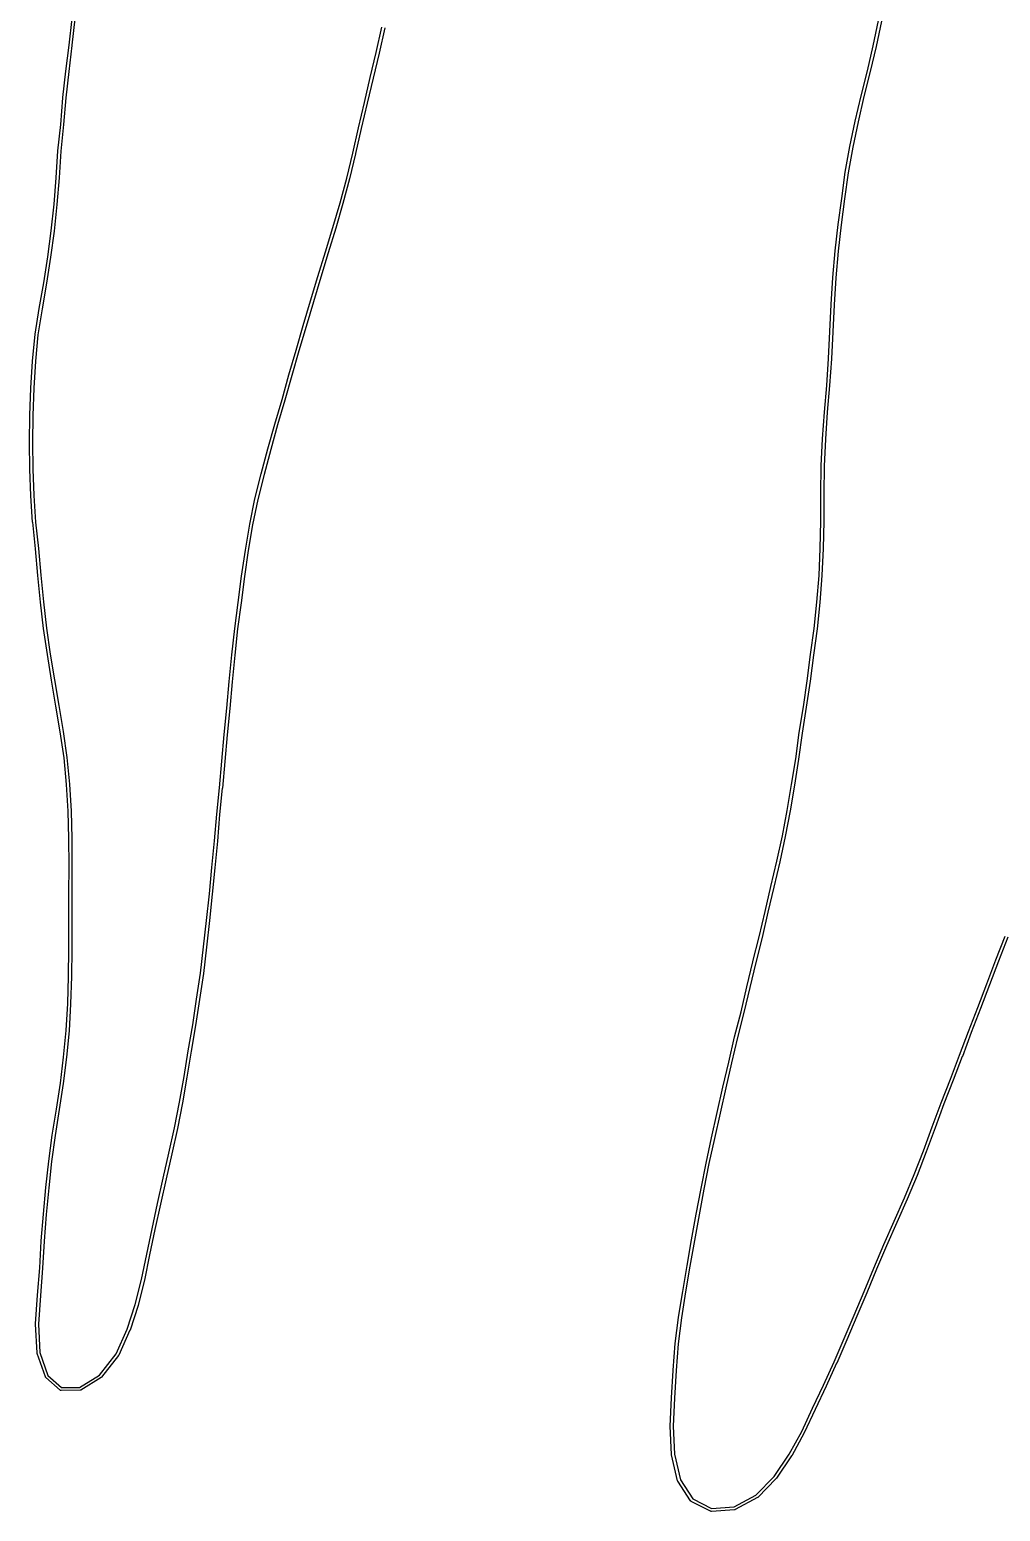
# Model space of a CAD drawing. Header units: inches. Extents: x 0.4 to 11.3, y -7.9 to -0.4.
# Drawn here: x 4.561 to 5.871, y -3.874 to -1.874 of the extents above; entities that cross this region are included whole.
import ezdxf

# ---------------------------------------------------------------- set-up
doc = ezdxf.new("R2010")
doc.units = ezdxf.units.IN
doc.header["$MEASUREMENT"] = 0
doc.layers.add('Edge.Cuts', color=254, linetype='CONTINUOUS', true_color=0xd0d2cd)

msp = doc.modelspace()

# ---------------------------------------------------------------- linework, layer by layer
at = {"layer": 'Edge.Cuts', "linetype": 'CONTINUOUS'}
for p, q in [((4.6139, -1.8943), (4.6179, -1.8587)), ((4.6218, -1.8591), (4.6178, -1.8947)), ((5.0286, -1.9043), (5.0361, -1.8702)), ((5.0399, -1.871), (5.0324, -1.9051)), ((5.6994, -1.8953), (5.7067, -1.8611)), ((5.7105, -1.8619), (5.7032, -1.8961)), ((4.6095, -1.9297), (4.6139, -1.8943)), ((4.6178, -1.8948), (4.6134, -1.9302)), ((4.6178, -1.8947), (4.6178, -1.8947)), ((4.6178, -1.8947), (4.6178, -1.8948)), ((5.6915, -1.9292), (5.6994, -1.8953)), ((5.7032, -1.8962), (5.6953, -1.9302)), ((5.7032, -1.8961), (5.7032, -1.8962)), ((5.7032, -1.8962), (5.7032, -1.8962)), ((5.0205, -1.9382), (5.0286, -1.9043)), ((5.0324, -1.9052), (5.0244, -1.9391)), ((5.0324, -1.9051), (5.0324, -1.9051)), ((5.0324, -1.9051), (5.0324, -1.9052)), ((4.6056, -1.9653), (4.6095, -1.9297)), ((4.6095, -1.9297), (4.6095, -1.9297)), ((4.6095, -1.9297), (4.6095, -1.9297)), ((4.6134, -1.9302), (4.6095, -1.9657)), ((5.0125, -1.9721), (5.0205, -1.9382)), ((5.0244, -1.9391), (5.0164, -1.973)), ((5.0205, -1.9382), (5.0205, -1.9382)), ((5.0205, -1.9382), (5.0205, -1.9382)), ((5.0244, -1.9391), (5.0244, -1.9391)), ((5.6829, -1.9629), (5.6915, -1.9292)), ((5.6953, -1.9302), (5.6867, -1.9639)), ((5.6953, -1.9302), (5.6953, -1.9302)), ((5.6953, -1.9302), (5.6953, -1.9302)), ((4.6026, -2.0014), (4.6056, -1.9654)), ((4.6056, -1.9654), (4.6056, -1.9653)), ((4.6056, -1.9654), (4.6056, -1.9654)), ((4.6095, -1.9657), (4.6065, -2.0017)), ((5.0044, -2.006), (5.0125, -1.9721)), ((5.0164, -1.973), (5.0083, -2.0069)), ((5.0164, -1.973), (5.0164, -1.973)), ((5.0164, -1.973), (5.0164, -1.973)), ((5.6751, -1.997), (5.6829, -1.963)), ((5.6867, -1.9639), (5.679, -1.9979)), ((5.6829, -1.963), (5.6829, -1.9629)), ((5.6829, -1.9629), (5.6829, -1.9629)), ((5.6679, -2.0313), (5.6751, -1.997)), ((5.679, -1.9979), (5.6717, -2.0321)), ((5.6751, -1.997), (5.6751, -1.997)), ((5.6751, -1.997), (5.6751, -1.997)), ((4.5989, -2.0371), (4.6026, -2.0014)), ((4.6065, -2.0018), (4.6028, -2.0375)), ((4.6065, -2.0017), (4.6065, -2.0017)), ((4.6065, -2.0017), (4.6065, -2.0018)), ((4.9967, -2.0401), (5.0044, -2.006)), ((5.0083, -2.0069), (5.0005, -2.0409)), ((5.0044, -2.006), (5.0044, -2.006)), ((5.0044, -2.006), (5.0044, -2.006)), ((4.5965, -2.0734), (4.5989, -2.0372)), ((4.5989, -2.0372), (4.5989, -2.0371)), ((4.5989, -2.0371), (4.5989, -2.0371)), ((4.6028, -2.0375), (4.6004, -2.0737)), ((4.9886, -2.0739), (4.9967, -2.0401)), ((5.6617, -2.0661), (5.6679, -2.0314)), ((5.6717, -2.0321), (5.6656, -2.0667)), ((5.6679, -2.0314), (5.6679, -2.0313)), ((5.6679, -2.0313), (5.6679, -2.0313)), ((5.0005, -2.041), (4.9924, -2.0749)), ((5.0005, -2.0409), (5.0005, -2.041)), ((5.0005, -2.041), (5.0005, -2.041)), ((4.5936, -2.1094), (4.5965, -2.0734)), ((4.6004, -2.0737), (4.5975, -2.1098)), ((4.6004, -2.0737), (4.6004, -2.0737)), ((4.6004, -2.0737), (4.6004, -2.0737)), ((4.9796, -2.1074), (4.9886, -2.0739)), ((4.9924, -2.0749), (4.9834, -2.1084)), ((4.9924, -2.0749), (4.9924, -2.0749)), ((4.9924, -2.0749), (4.9924, -2.0749)), ((5.6568, -2.1013), (5.6617, -2.0661)), ((5.6656, -2.0667), (5.6607, -2.1019)), ((5.6617, -2.0661), (5.6617, -2.0661)), ((5.6617, -2.0661), (5.6617, -2.0661)), ((4.5899, -2.1451), (4.5936, -2.1094)), ((4.5975, -2.1098), (4.5938, -2.1455)), ((4.5975, -2.1098), (4.5975, -2.1098)), ((4.5975, -2.1098), (4.5975, -2.1098)), ((4.9701, -2.1407), (4.9796, -2.1074)), ((4.9834, -2.1085), (4.9739, -2.1418)), ((4.9834, -2.1084), (4.9834, -2.1085)), ((4.9834, -2.1085), (4.9834, -2.1085)), ((5.6522, -2.1367), (5.6568, -2.1014)), ((5.6607, -2.1019), (5.6561, -2.1372)), ((5.6568, -2.1014), (5.6568, -2.1013)), ((5.6568, -2.1014), (5.6568, -2.1014)), ((5.6481, -2.1723), (5.6522, -2.1368)), ((5.6561, -2.1372), (5.6521, -2.1727)), ((5.6522, -2.1368), (5.6522, -2.1367)), ((5.6522, -2.1367), (5.6522, -2.1367)), ((4.5851, -2.1803), (4.5899, -2.1451)), ((4.5938, -2.1456), (4.589, -2.1809)), ((4.5938, -2.1455), (4.5938, -2.1456)), ((4.5938, -2.1456), (4.5938, -2.1456)), ((4.9598, -2.1737), (4.9701, -2.1407)), ((4.9739, -2.1418), (4.9636, -2.1748)), ((4.9739, -2.1418), (4.9739, -2.1418)), ((4.9739, -2.1418), (4.9739, -2.1418)), ((4.5797, -2.2153), (4.5851, -2.1803)), ((4.9498, -2.2068), (4.9598, -2.1737)), ((4.9636, -2.1748), (4.9536, -2.2079)), ((4.9598, -2.1737), (4.9598, -2.1737)), ((4.9598, -2.1737), (4.9598, -2.1737)), ((5.645, -2.2084), (5.6481, -2.1724)), ((5.6481, -2.1724), (5.6481, -2.1723)), ((5.6481, -2.1724), (5.6481, -2.1724)), ((5.6521, -2.1727), (5.649, -2.2087)), ((4.589, -2.1809), (4.5836, -2.2159)), ((4.589, -2.1809), (4.589, -2.1809)), ((4.589, -2.1809), (4.589, -2.1809)), ((4.5736, -2.25), (4.5797, -2.2153)), ((4.5836, -2.216), (4.5775, -2.2507)), ((4.5836, -2.2159), (4.5836, -2.2159)), ((4.5836, -2.2159), (4.5836, -2.216)), ((4.9399, -2.2399), (4.9498, -2.2068)), ((4.9536, -2.2079), (4.9436, -2.241)), ((4.9498, -2.2068), (4.9498, -2.2068)), ((4.9498, -2.2068), (4.9498, -2.2068)), ((4.9536, -2.2079), (4.9536, -2.2079)), ((5.6428, -2.2447), (5.645, -2.2084)), ((5.645, -2.2084), (5.645, -2.2084)), ((5.645, -2.2084), (5.645, -2.2084)), ((5.649, -2.2087), (5.6468, -2.245)), ((4.93, -2.2731), (4.9399, -2.2399)), ((4.9399, -2.2399), (4.9399, -2.2399)), ((4.9399, -2.2399), (4.9399, -2.2399)), ((4.5679, -2.2849), (4.5736, -2.25)), ((4.5775, -2.2507), (4.5718, -2.2855)), ((4.5736, -2.25), (4.5736, -2.25)), ((4.5736, -2.25), (4.5736, -2.25)), ((4.9436, -2.241), (4.9338, -2.2742)), ((4.9436, -2.241), (4.9436, -2.241)), ((5.6408, -2.2812), (5.6428, -2.2448)), ((5.6428, -2.2448), (5.6428, -2.2447)), ((5.6428, -2.2448), (5.6428, -2.2448)), ((5.6468, -2.245), (5.6447, -2.2814)), ((4.9202, -2.3063), (4.93, -2.2731)), ((4.9338, -2.2742), (4.924, -2.3074)), ((4.93, -2.2731), (4.93, -2.2731)), ((4.93, -2.2731), (4.93, -2.2731)), ((4.5646, -2.3209), (4.5679, -2.2851)), ((4.568, -2.285), (4.5679, -2.2849)), ((4.5679, -2.2851), (4.568, -2.285)), ((4.5718, -2.2855), (4.5685, -2.3213)), ((5.6391, -2.3177), (5.6408, -2.2812)), ((5.6408, -2.2812), (5.6408, -2.2812)), ((5.6408, -2.2812), (5.6408, -2.2812)), ((5.6447, -2.2814), (5.6431, -2.3179)), ((4.9106, -2.3396), (4.9202, -2.3063)), ((4.924, -2.3074), (4.9144, -2.3407)), ((4.9202, -2.3063), (4.9202, -2.3063)), ((4.9202, -2.3063), (4.9202, -2.3063)), ((5.6366, -2.3539), (5.6391, -2.3177)), ((5.6431, -2.318), (5.6405, -2.3542)), ((5.6431, -2.3179), (5.6431, -2.3179)), ((5.6431, -2.3179), (5.6431, -2.318)), ((4.5621, -2.3575), (4.5646, -2.321)), ((4.5646, -2.321), (4.5646, -2.3209)), ((4.5646, -2.321), (4.5646, -2.321)), ((4.5685, -2.3213), (4.5661, -2.3578)), ((4.9013, -2.373), (4.9106, -2.3396)), ((4.9106, -2.3396), (4.9106, -2.3396)), ((4.9106, -2.3396), (4.9106, -2.3396)), ((4.5609, -2.3942), (4.5621, -2.3576)), ((4.5621, -2.3576), (4.5621, -2.3575)), ((4.5621, -2.3576), (4.5621, -2.3576)), ((4.5661, -2.3578), (4.5649, -2.3943)), ((4.9144, -2.3407), (4.9051, -2.374)), ((5.6334, -2.3898), (5.6366, -2.3539)), ((5.6405, -2.3542), (5.6373, -2.3901)), ((5.6405, -2.3542), (5.6405, -2.3542)), ((5.6405, -2.3542), (5.6405, -2.3542)), ((4.8915, -2.4062), (4.9013, -2.373)), ((4.905, -2.374), (4.8953, -2.4072)), ((4.9051, -2.374), (4.905, -2.374)), ((4.905, -2.374), (4.905, -2.374)), ((4.5606, -2.4308), (4.5609, -2.3942)), ((4.5609, -2.3942), (4.5609, -2.3942)), ((4.5609, -2.3942), (4.5609, -2.3942)), ((4.5649, -2.3943), (4.5646, -2.4308)), ((5.6308, -2.426), (5.6334, -2.3898)), ((5.6334, -2.3898), (5.6334, -2.3898)), ((5.6334, -2.3898), (5.6334, -2.3898)), ((5.6373, -2.3901), (5.6348, -2.4263)), ((4.8822, -2.4396), (4.8915, -2.4062)), ((4.8953, -2.4072), (4.886, -2.4406)), ((4.8915, -2.4062), (4.8915, -2.4062)), ((4.8915, -2.4062), (4.8915, -2.4062)), ((4.5611, -2.4671), (4.5606, -2.4308)), ((4.5606, -2.4308), (4.5606, -2.4308)), ((4.5606, -2.4308), (4.5606, -2.4308)), ((4.5646, -2.4308), (4.565, -2.467)), ((4.8732, -2.4731), (4.8822, -2.4396)), ((4.8822, -2.4396), (4.8822, -2.4396)), ((4.8822, -2.4396), (4.8822, -2.4396)), ((5.6292, -2.4626), (5.6308, -2.4261)), ((5.6308, -2.4261), (5.6308, -2.426)), ((5.6308, -2.426), (5.6308, -2.426)), ((5.6348, -2.4263), (5.6331, -2.4628)), ((4.886, -2.4406), (4.8771, -2.4741)), ((4.5623, -2.5029), (4.5611, -2.4671)), ((4.5611, -2.4671), (4.5611, -2.4671)), ((4.5611, -2.4671), (4.5611, -2.4671)), ((4.565, -2.467), (4.5663, -2.5027)), ((4.8647, -2.5069), (4.8732, -2.4732)), ((4.8771, -2.4741), (4.8685, -2.5078)), ((4.8732, -2.4732), (4.8732, -2.4731)), ((4.8732, -2.4732), (4.8732, -2.4732)), ((5.6287, -2.4998), (5.6292, -2.4627)), ((5.6292, -2.4627), (5.6292, -2.4626)), ((5.6292, -2.4627), (5.6292, -2.4627)), ((5.6331, -2.4628), (5.6326, -2.4998)), ((5.6287, -2.537), (5.6287, -2.4998)), ((5.6287, -2.4998), (5.6287, -2.4998)), ((5.6287, -2.4998), (5.6287, -2.4998)), ((5.6326, -2.4998), (5.6326, -2.537)), ((4.5647, -2.5386), (4.5623, -2.5029)), ((4.5623, -2.5029), (4.5623, -2.5029)), ((4.5623, -2.5029), (4.5623, -2.5029)), ((4.5663, -2.5027), (4.5687, -2.5383)), ((4.8578, -2.5414), (4.8647, -2.507)), ((4.8685, -2.5078), (4.8616, -2.5421)), ((4.8647, -2.507), (4.8647, -2.5069)), ((4.8647, -2.5069), (4.8647, -2.5069)), ((4.5648, -2.5387), (4.5647, -2.5386)), ((4.5684, -2.5745), (4.5648, -2.5387)), ((4.5648, -2.5387), (4.5648, -2.5387)), ((4.5687, -2.5383), (4.5724, -2.5741)), ((5.6279, -2.5739), (5.6287, -2.537)), ((5.6326, -2.5371), (5.6318, -2.574)), ((5.6326, -2.537), (5.6326, -2.5371)), ((5.6326, -2.5371), (5.6326, -2.5371)), ((4.8519, -2.5763), (4.8578, -2.5414)), ((4.8616, -2.5421), (4.8558, -2.5769)), ((4.8578, -2.5414), (4.8578, -2.5414)), ((4.8578, -2.5414), (4.8578, -2.5414)), ((4.5719, -2.6105), (4.5684, -2.5745)), ((4.5724, -2.5741), (4.5724, -2.5741)), ((4.5724, -2.5741), (4.5724, -2.5741)), ((4.5724, -2.5741), (4.5758, -2.6101)), ((4.8467, -2.6114), (4.8519, -2.5763)), ((4.8558, -2.5769), (4.8506, -2.612)), ((4.8519, -2.5763), (4.8519, -2.5763)), ((4.8519, -2.5763), (4.8519, -2.5763)), ((5.6263, -2.6104), (5.6279, -2.5739)), ((5.6318, -2.574), (5.6302, -2.6106)), ((5.6318, -2.574), (5.6318, -2.574)), ((5.6318, -2.574), (5.6318, -2.574)), ((4.5754, -2.6463), (4.5719, -2.6105)), ((4.5719, -2.6105), (4.5719, -2.6105)), ((4.5719, -2.6105), (4.5719, -2.6105)), ((4.5758, -2.6101), (4.5758, -2.6101)), ((4.5758, -2.6101), (4.5793, -2.6459)), ((4.8422, -2.6468), (4.8467, -2.6115)), ((4.8506, -2.612), (4.8461, -2.6473)), ((4.8467, -2.6115), (4.8467, -2.6114)), ((4.8467, -2.6114), (4.8467, -2.6114)), ((5.6234, -2.6464), (5.6263, -2.6104)), ((5.6302, -2.6107), (5.6274, -2.6468)), ((5.6302, -2.6106), (5.6302, -2.6107)), ((5.6302, -2.6107), (5.6302, -2.6107)), ((4.5795, -2.6819), (4.5754, -2.6463)), ((4.5754, -2.6463), (4.5754, -2.6463)), ((4.5754, -2.6463), (4.5754, -2.6463)), ((4.5793, -2.6459), (4.5834, -2.6814)), ((4.8375, -2.6821), (4.8422, -2.6468)), ((4.8461, -2.6473), (4.8414, -2.6826)), ((4.8422, -2.6468), (4.8422, -2.6468)), ((4.8461, -2.6473), (4.8461, -2.6473)), ((4.8461, -2.6473), (4.8461, -2.6473)), ((5.6197, -2.6821), (5.6234, -2.6464)), ((5.6274, -2.6468), (5.6236, -2.6825)), ((5.6274, -2.6468), (5.6274, -2.6468)), ((5.6274, -2.6468), (5.6274, -2.6468)), ((4.5846, -2.7171), (4.5795, -2.6819)), ((4.5795, -2.6819), (4.5795, -2.6819)), ((4.5795, -2.6819), (4.5795, -2.6819)), ((4.5834, -2.6814), (4.5885, -2.7165)), ((4.8335, -2.7178), (4.8375, -2.6822)), ((4.8414, -2.6826), (4.8374, -2.7182)), ((4.8375, -2.6822), (4.8375, -2.6821)), ((4.8375, -2.6822), (4.8375, -2.6822)), ((5.6149, -2.7173), (5.6197, -2.6821)), ((5.6236, -2.6826), (5.6188, -2.7179)), ((5.6236, -2.6825), (5.6236, -2.6826)), ((5.6236, -2.6826), (5.6236, -2.6826)), ((4.5902, -2.752), (4.5846, -2.7171)), ((4.5846, -2.7171), (4.5846, -2.7171)), ((4.5846, -2.7171), (4.5846, -2.7171)), ((4.5885, -2.7165), (4.5941, -2.7514)), ((4.83, -2.7536), (4.8335, -2.7178)), ((4.8335, -2.7178), (4.8335, -2.7178)), ((4.8335, -2.7178), (4.8335, -2.7178)), ((4.8374, -2.7182), (4.8339, -2.754)), ((5.6103, -2.7526), (5.6149, -2.7173)), ((5.6188, -2.7179), (5.6142, -2.7532)), ((5.6149, -2.7173), (5.6149, -2.7173)), ((5.6149, -2.7173), (5.6149, -2.7173)), ((4.596, -2.7869), (4.5902, -2.752)), ((4.5902, -2.752), (4.5902, -2.752)), ((4.5902, -2.752), (4.5902, -2.752)), ((4.5941, -2.7514), (4.5999, -2.7862)), ((4.8268, -2.7896), (4.83, -2.7536)), ((4.83, -2.7536), (4.83, -2.7536)), ((4.83, -2.7536), (4.83, -2.7536)), ((4.8339, -2.754), (4.8308, -2.7899)), ((5.6051, -2.7877), (5.6103, -2.7526)), ((5.6142, -2.7532), (5.609, -2.7883)), ((5.6142, -2.7532), (5.6142, -2.7532)), ((5.6142, -2.7532), (5.6142, -2.7532)), ((4.602, -2.8216), (4.596, -2.7869)), ((4.596, -2.7869), (4.596, -2.7869)), ((4.596, -2.7869), (4.596, -2.7869)), ((4.5999, -2.7862), (4.6059, -2.821)), ((4.8232, -2.8253), (4.8268, -2.7896)), ((4.8308, -2.7899), (4.8271, -2.8257)), ((4.8308, -2.7899), (4.8308, -2.7899)), ((4.8308, -2.7899), (4.8308, -2.7899)), ((5.5996, -2.8227), (5.6051, -2.7877)), ((5.609, -2.7883), (5.6035, -2.8233)), ((5.609, -2.7883), (5.609, -2.7883)), ((5.609, -2.7883), (5.609, -2.7883)), ((4.6071, -2.8567), (4.602, -2.8216)), ((4.6059, -2.821), (4.6059, -2.821)), ((4.6059, -2.821), (4.6059, -2.8211)), ((4.6059, -2.8211), (4.611, -2.8562)), ((4.82, -2.8612), (4.8232, -2.8253)), ((4.8232, -2.8253), (4.8232, -2.8253)), ((4.8232, -2.8253), (4.8232, -2.8253)), ((4.8271, -2.8257), (4.824, -2.8616)), ((5.5947, -2.858), (5.5996, -2.8227)), ((5.6035, -2.8233), (5.5986, -2.8585)), ((5.5996, -2.8227), (5.5996, -2.8227)), ((5.5996, -2.8227), (5.5996, -2.8227)), ((4.6104, -2.8925), (4.6071, -2.8567)), ((4.611, -2.8562), (4.611, -2.8563)), ((4.611, -2.8563), (4.611, -2.8563)), ((4.611, -2.8563), (4.6144, -2.8922)), ((5.5891, -2.8928), (5.5947, -2.858)), ((5.5986, -2.8586), (5.593, -2.8935)), ((5.5986, -2.8585), (5.5986, -2.8585)), ((5.5986, -2.8585), (5.5986, -2.8586)), ((4.8168, -2.8972), (4.82, -2.8612)), ((4.82, -2.8612), (4.82, -2.8612)), ((4.824, -2.8616), (4.8208, -2.8975)), ((4.824, -2.8616), (4.824, -2.8616)), ((4.824, -2.8616), (4.824, -2.8616)), ((4.6127, -2.9288), (4.6104, -2.8925)), ((4.6144, -2.8922), (4.6144, -2.8922)), ((4.6144, -2.8922), (4.6144, -2.8922)), ((4.6144, -2.8922), (4.6166, -2.9286)), ((4.8132, -2.9329), (4.8168, -2.8972)), ((4.8207, -2.8975), (4.8171, -2.9333)), ((4.8208, -2.8975), (4.8207, -2.8975)), ((4.8207, -2.8975), (4.8207, -2.8975)), ((5.5834, -2.9277), (5.5891, -2.8928)), ((5.593, -2.8935), (5.5873, -2.9284)), ((5.5891, -2.8928), (5.5891, -2.8928)), ((5.593, -2.8935), (5.593, -2.8935)), ((5.593, -2.8935), (5.593, -2.8935)), ((4.6137, -2.9655), (4.6127, -2.9288)), ((4.6166, -2.9286), (4.6166, -2.9286)), ((4.6166, -2.9286), (4.6166, -2.9286)), ((4.6166, -2.9286), (4.6177, -2.9655)), ((4.8101, -2.9689), (4.8132, -2.9329)), ((4.8132, -2.9329), (4.8132, -2.9329)), ((4.8132, -2.9329), (4.8132, -2.9329)), ((4.8171, -2.9333), (4.814, -2.9692)), ((5.5768, -2.9622), (5.5834, -2.9277)), ((5.5873, -2.9284), (5.5806, -2.9629)), ((5.5873, -2.9284), (5.5873, -2.9284)), ((5.5873, -2.9284), (5.5873, -2.9284)), ((4.6138, -3.0027), (4.6137, -2.9655)), ((4.6177, -2.9655), (4.6177, -2.9655)), ((4.6177, -2.9655), (4.6177, -2.9655)), ((4.6177, -2.9655), (4.6177, -3.0027)), ((4.8066, -3.0047), (4.8101, -2.9689)), ((4.814, -2.9692), (4.8106, -3.0051)), ((4.814, -2.9692), (4.814, -2.9692)), ((4.814, -2.9692), (4.814, -2.9692)), ((5.5693, -2.9963), (5.5768, -2.9622)), ((5.5806, -2.963), (5.5731, -2.9971)), ((5.5806, -2.9629), (5.5806, -2.9629)), ((5.5806, -2.9629), (5.5806, -2.963)), ((5.5612, -3.0302), (5.5693, -2.9963)), ((5.5731, -2.9972), (5.5651, -3.0311)), ((5.5731, -2.9971), (5.5731, -2.9971)), ((5.5731, -2.9971), (5.5731, -2.9972)), ((4.6134, -3.0401), (4.6138, -3.0027)), ((4.6177, -3.0027), (4.6174, -3.0401)), ((4.6177, -3.0027), (4.6177, -3.0027)), ((4.6177, -3.0027), (4.6177, -3.0027)), ((4.8032, -3.0405), (4.8066, -3.0047)), ((4.8066, -3.0047), (4.8066, -3.0047)), ((4.8066, -3.0047), (4.8066, -3.0047)), ((4.8106, -3.0051), (4.8072, -3.0409)), ((4.8106, -3.0051), (4.8106, -3.0051)), ((4.6137, -3.0775), (4.6134, -3.0401)), ((4.6134, -3.0401), (4.6134, -3.0401)), ((4.6134, -3.0401), (4.6134, -3.0401)), ((4.6174, -3.0401), (4.6176, -3.0775)), ((4.7992, -3.0761), (4.8032, -3.0405)), ((5.5535, -3.0642), (5.5612, -3.0302)), ((5.5651, -3.0311), (5.5573, -3.0651)), ((5.5612, -3.0302), (5.5612, -3.0302)), ((5.5612, -3.0302), (5.5612, -3.0302)), ((4.8071, -3.0409), (4.8032, -3.0765)), ((4.8072, -3.0409), (4.8071, -3.0409)), ((4.8071, -3.0409), (4.8071, -3.0409)), ((4.6137, -3.1147), (4.6137, -3.0775)), ((4.6176, -3.0775), (4.6176, -3.0775)), ((4.6176, -3.0775), (4.6176, -3.0775)), ((4.6176, -3.0775), (4.6176, -3.1147)), ((4.7955, -3.1118), (4.7992, -3.0761)), ((4.7992, -3.0761), (4.7992, -3.0761)), ((4.7992, -3.0761), (4.7992, -3.0761)), ((4.8032, -3.0765), (4.7995, -3.1123)), ((5.5456, -3.0982), (5.5535, -3.0642)), ((5.5573, -3.0651), (5.5494, -3.0991)), ((5.5535, -3.0642), (5.5535, -3.0642)), ((5.5573, -3.0651), (5.5573, -3.0651)), ((5.5573, -3.0651), (5.5573, -3.0651)), ((5.537, -3.1318), (5.5456, -3.0982)), ((5.5494, -3.0991), (5.5408, -3.1328)), ((5.5494, -3.0991), (5.5494, -3.0991)), ((5.5494, -3.0991), (5.5494, -3.0991)), ((5.8651, -3.1296), (5.8776, -3.0975)), ((5.8813, -3.0989), (5.8687, -3.131)), ((4.6133, -3.1518), (4.6137, -3.1147)), ((4.6176, -3.1148), (4.6172, -3.1519)), ((4.6176, -3.1147), (4.6176, -3.1148)), ((4.6176, -3.1148), (4.6176, -3.1148)), ((4.7912, -3.1472), (4.7955, -3.1118)), ((4.7995, -3.1123), (4.7951, -3.1477)), ((4.7995, -3.1123), (4.7994, -3.1123)), ((4.7994, -3.1123), (4.7995, -3.1123)), ((5.5288, -3.1657), (5.537, -3.1319)), ((5.5408, -3.1328), (5.5326, -3.1666)), ((5.537, -3.1319), (5.537, -3.1318)), ((5.537, -3.1319), (5.537, -3.1319)), ((5.8526, -3.1617), (5.8651, -3.1296)), ((5.8687, -3.131), (5.8563, -3.1631)), ((5.8651, -3.1296), (5.8651, -3.1296)), ((5.8651, -3.1296), (5.8651, -3.1296)), ((4.6121, -3.1885), (4.6133, -3.1518)), ((4.6172, -3.1519), (4.616, -3.1887)), ((4.6172, -3.1519), (4.6172, -3.1519)), ((4.6172, -3.1519), (4.6172, -3.1519)), ((4.7859, -3.1823), (4.7912, -3.1472)), ((4.7951, -3.1478), (4.7898, -3.1829)), ((4.7951, -3.1477), (4.7951, -3.1478)), ((4.7951, -3.1478), (4.7951, -3.1478)), ((5.5209, -3.1997), (5.5288, -3.1657)), ((5.5326, -3.1666), (5.5248, -3.2006)), ((5.5288, -3.1657), (5.5288, -3.1657)), ((5.5288, -3.1657), (5.5288, -3.1657)), ((5.8405, -3.1939), (5.8526, -3.1617)), ((5.8563, -3.1631), (5.8442, -3.1953)), ((5.8526, -3.1617), (5.8526, -3.1617)), ((5.8526, -3.1617), (5.8526, -3.1617)), ((4.6099, -3.2248), (4.6121, -3.1885)), ((4.616, -3.1887), (4.6139, -3.2251)), ((4.616, -3.1887), (4.616, -3.1887)), ((4.616, -3.1887), (4.616, -3.1887)), ((4.7807, -3.2173), (4.7859, -3.1823)), ((4.7898, -3.1829), (4.7846, -3.2179)), ((4.7898, -3.1829), (4.7898, -3.1829)), ((4.7898, -3.1829), (4.7898, -3.1829)), ((5.5123, -3.2334), (5.5209, -3.1997)), ((5.5247, -3.2007), (5.5162, -3.2343)), ((5.5248, -3.2007), (5.5247, -3.2007)), ((5.5248, -3.2006), (5.5248, -3.2007)), ((5.828, -3.226), (5.8405, -3.1939)), ((5.8442, -3.1953), (5.8317, -3.2274)), ((5.8442, -3.1953), (5.8442, -3.1953)), ((5.8442, -3.1953), (5.8442, -3.1953)), ((4.7747, -3.2521), (4.7807, -3.2173)), ((4.7846, -3.218), (4.7786, -3.2528)), ((4.7846, -3.2179), (4.7846, -3.218)), ((4.7846, -3.218), (4.7846, -3.218)), ((4.6065, -3.2606), (4.6099, -3.2248)), ((4.6139, -3.2251), (4.6104, -3.261)), ((4.6139, -3.2251), (4.6139, -3.2251)), ((4.6139, -3.2251), (4.6139, -3.2251)), ((5.5044, -3.2674), (5.5123, -3.2334)), ((5.5162, -3.2343), (5.5082, -3.2683)), ((5.5123, -3.2334), (5.5123, -3.2334)), ((5.5123, -3.2334), (5.5123, -3.2334)), ((5.816, -3.2583), (5.828, -3.226)), ((5.8317, -3.2274), (5.8197, -3.2597)), ((5.828, -3.226), (5.828, -3.226)), ((5.828, -3.226), (5.828, -3.226)), ((4.6022, -3.296), (4.6065, -3.2606)), ((4.769, -3.287), (4.7747, -3.2521)), ((4.7786, -3.2528), (4.7729, -3.2876)), ((4.7747, -3.2521), (4.7747, -3.2521)), ((4.7747, -3.2521), (4.7747, -3.2521)), ((5.8036, -3.2904), (5.816, -3.2583)), ((5.8196, -3.2597), (5.8073, -3.2918)), ((5.8197, -3.2597), (5.8196, -3.2597)), ((5.8196, -3.2597), (5.8196, -3.2597)), ((4.6104, -3.261), (4.6061, -3.2965)), ((4.6104, -3.261), (4.6104, -3.261)), ((4.6104, -3.261), (4.6104, -3.261)), ((5.4964, -3.3013), (5.5044, -3.2674)), ((5.5082, -3.2683), (5.5002, -3.3022)), ((5.5044, -3.2674), (5.5044, -3.2674)), ((5.5082, -3.2683), (5.5082, -3.2683)), ((5.5082, -3.2683), (5.5082, -3.2683)), ((4.5968, -3.331), (4.6022, -3.296)), ((4.6061, -3.2965), (4.6007, -3.3316)), ((4.6061, -3.2965), (4.6061, -3.2965)), ((4.6061, -3.2965), (4.6061, -3.2965)), ((4.763, -3.3217), (4.769, -3.287)), ((4.7729, -3.2876), (4.7668, -3.3224)), ((4.7729, -3.2876), (4.7729, -3.2876)), ((4.7729, -3.2876), (4.7729, -3.2876)), ((5.791, -3.3224), (5.8036, -3.2904)), ((5.8073, -3.2918), (5.7947, -3.3239)), ((5.8073, -3.2918), (5.8073, -3.2918)), ((5.8073, -3.2918), (5.8073, -3.2918)), ((5.4888, -3.3355), (5.4964, -3.3014)), ((5.5002, -3.3022), (5.4927, -3.3363)), ((5.4964, -3.3014), (5.4964, -3.3013)), ((5.4964, -3.3013), (5.4964, -3.3013)), ((4.5912, -3.3659), (4.5968, -3.331)), ((4.6007, -3.3316), (4.5951, -3.3665)), ((4.6007, -3.3316), (4.6007, -3.3316)), ((4.6007, -3.3316), (4.6007, -3.3316)), ((4.7562, -3.3561), (4.763, -3.3217)), ((4.7668, -3.3224), (4.76, -3.3569)), ((4.7668, -3.3224), (4.7668, -3.3224)), ((4.7668, -3.3224), (4.7668, -3.3224)), ((5.481, -3.3695), (5.4888, -3.3355)), ((5.4927, -3.3363), (5.4849, -3.3704)), ((5.4927, -3.3363), (5.4927, -3.3363)), ((5.4927, -3.3363), (5.4927, -3.3363)), ((5.7791, -3.3548), (5.791, -3.3225)), ((5.7947, -3.3239), (5.7828, -3.3561)), ((5.791, -3.3225), (5.791, -3.3224)), ((5.791, -3.3225), (5.791, -3.3225)), ((4.7486, -3.3902), (4.7562, -3.3561)), ((4.76, -3.3569), (4.7525, -3.3911)), ((4.76, -3.3569), (4.76, -3.3569)), ((4.76, -3.3569), (4.76, -3.3569)), ((5.7671, -3.3871), (5.7791, -3.3548)), ((5.7828, -3.3561), (5.7708, -3.3884)), ((5.7791, -3.3548), (5.7791, -3.3548)), ((5.7791, -3.3548), (5.7791, -3.3548)), ((4.5864, -3.4012), (4.5912, -3.3659)), ((4.5951, -3.3665), (4.5903, -3.4017)), ((4.5912, -3.3659), (4.5912, -3.3659)), ((4.5912, -3.3659), (4.5912, -3.3659)), ((5.4737, -3.4037), (5.481, -3.3695)), ((5.4849, -3.3704), (5.4776, -3.4045)), ((5.481, -3.3695), (5.481, -3.3695)), ((5.481, -3.3695), (5.481, -3.3695)), ((4.7409, -3.4243), (4.7486, -3.3902)), ((4.7525, -3.3911), (4.7448, -3.4251)), ((4.7525, -3.3911), (4.7525, -3.3911)), ((4.7525, -3.3911), (4.7525, -3.3911)), ((5.7548, -3.4192), (5.7671, -3.3871)), ((5.7708, -3.3885), (5.7585, -3.4206)), ((5.7708, -3.3884), (5.7708, -3.3884)), ((5.7708, -3.3884), (5.7708, -3.3885)), ((4.5826, -3.4369), (4.5864, -3.4012)), ((4.5864, -3.4012), (4.5864, -3.4012)), ((4.5864, -3.4012), (4.5864, -3.4012)), ((4.5903, -3.4017), (4.5865, -3.4373)), ((5.4669, -3.4382), (5.4737, -3.4038)), ((5.4776, -3.4045), (5.4708, -3.439)), ((5.4737, -3.4038), (5.4737, -3.4037)), ((5.4737, -3.4037), (5.4737, -3.4037)), ((5.7415, -3.4508), (5.7548, -3.4192)), ((5.7585, -3.4207), (5.7451, -3.4524)), ((5.7585, -3.4206), (5.7585, -3.4206)), ((5.7585, -3.4206), (5.7585, -3.4207)), ((4.5792, -3.4728), (4.5826, -3.4369)), ((4.5826, -3.4369), (4.5826, -3.4369)), ((4.5826, -3.4369), (4.5826, -3.4369)), ((4.5865, -3.4373), (4.5831, -3.4731)), ((4.7334, -3.4584), (4.7409, -3.4243)), ((4.7448, -3.4251), (4.7373, -3.4593)), ((4.7409, -3.4243), (4.7409, -3.4243)), ((4.7409, -3.4243), (4.7409, -3.4243)), ((5.4603, -3.4727), (5.4669, -3.4382)), ((5.4708, -3.439), (5.4642, -3.4735)), ((5.4669, -3.4382), (5.4669, -3.4382)), ((5.4669, -3.4382), (5.4669, -3.4382)), ((4.7259, -3.4925), (4.7334, -3.4584)), ((4.7373, -3.4593), (4.7297, -3.4934)), ((4.7334, -3.4584), (4.7334, -3.4584)), ((4.7373, -3.4593), (4.7373, -3.4593)), ((4.7373, -3.4593), (4.7373, -3.4593)), ((5.7277, -3.4824), (5.7415, -3.4508)), ((5.7451, -3.4524), (5.7313, -3.484)), ((5.7451, -3.4524), (5.7451, -3.4524)), ((5.7451, -3.4524), (5.7451, -3.4524)), ((4.5763, -3.5089), (4.5792, -3.4728)), ((4.5792, -3.4728), (4.5792, -3.4728)), ((4.5792, -3.4728), (4.5792, -3.4728)), ((4.5831, -3.4731), (4.5803, -3.5092)), ((5.4541, -3.5074), (5.4603, -3.4728)), ((5.4642, -3.4735), (5.458, -3.5081)), ((5.4603, -3.4728), (5.4603, -3.4727)), ((5.4603, -3.4727), (5.4603, -3.4727)), ((4.7188, -3.5269), (4.7259, -3.4926)), ((4.7297, -3.4934), (4.7226, -3.5277)), ((4.7259, -3.4926), (4.7259, -3.4925)), ((4.7259, -3.4926), (4.7259, -3.4926)), ((5.7138, -3.5139), (5.7277, -3.4824)), ((5.7313, -3.484), (5.7174, -3.5155)), ((5.7313, -3.484), (5.7313, -3.484)), ((5.7313, -3.484), (5.7313, -3.484)), ((4.5743, -3.5453), (4.5763, -3.509)), ((4.5763, -3.509), (4.5763, -3.5089)), ((4.5763, -3.5089), (4.5763, -3.5089)), ((4.5803, -3.5092), (4.5782, -3.5456)), ((5.4481, -3.5422), (5.4541, -3.5075)), ((5.458, -3.5081), (5.452, -3.5429)), ((5.4541, -3.5075), (5.4541, -3.5074)), ((5.4541, -3.5074), (5.4541, -3.5074)), ((5.7003, -3.5456), (5.7138, -3.5139)), ((5.7174, -3.5155), (5.704, -3.5471)), ((5.7138, -3.5139), (5.7138, -3.5139)), ((5.7138, -3.5139), (5.7138, -3.5139)), ((4.7118, -3.5612), (4.7188, -3.5269)), ((4.7226, -3.5277), (4.7156, -3.562)), ((4.7188, -3.5269), (4.7188, -3.5269)), ((4.7188, -3.5269), (4.7188, -3.5269)), ((4.7226, -3.5277), (4.7226, -3.5277)), ((4.5713, -3.5822), (4.5743, -3.5453)), ((4.5782, -3.5456), (4.5752, -3.5825)), ((4.5782, -3.5456), (4.5782, -3.5456)), ((4.5782, -3.5456), (4.5782, -3.5456)), ((5.4422, -3.577), (5.4481, -3.5422)), ((5.452, -3.5429), (5.4461, -3.5777)), ((5.4481, -3.5422), (5.4481, -3.5422)), ((5.4481, -3.5422), (5.4481, -3.5422)), ((5.6873, -3.5774), (5.7003, -3.5456)), ((5.704, -3.5471), (5.6909, -3.5789)), ((5.7003, -3.5456), (5.7003, -3.5456)), ((5.7003, -3.5456), (5.7003, -3.5456)), ((4.7032, -3.5948), (4.7118, -3.5612)), ((4.7156, -3.5621), (4.707, -3.5958)), ((4.7156, -3.562), (4.7156, -3.5621)), ((4.7156, -3.5621), (4.7156, -3.5621)), ((5.4366, -3.612), (5.4422, -3.577)), ((5.4461, -3.5777), (5.4405, -3.6126)), ((5.4422, -3.577), (5.4422, -3.577)), ((5.4422, -3.577), (5.4422, -3.577)), ((5.6737, -3.609), (5.6873, -3.5774)), ((5.6909, -3.579), (5.6773, -3.6106)), ((5.6909, -3.5789), (5.6909, -3.579)), ((5.6909, -3.579), (5.6909, -3.579)), ((4.5685, -3.621), (4.5713, -3.5822)), ((4.5713, -3.5822), (4.5713, -3.5822)), ((4.5713, -3.5822), (4.5713, -3.5822)), ((4.5752, -3.5825), (4.5724, -3.6211)), ((4.6925, -3.6281), (4.7032, -3.5948)), ((4.707, -3.596), (4.6962, -3.6294)), ((4.707, -3.5958), (4.707, -3.5959)), ((4.707, -3.5959), (4.707, -3.596)), ((5.4322, -3.6475), (5.4366, -3.6121)), ((5.4405, -3.6126), (5.4362, -3.648)), ((5.4366, -3.6121), (5.4366, -3.612)), ((5.4366, -3.612), (5.4366, -3.612)), ((5.6603, -3.6407), (5.6737, -3.6091)), ((5.6773, -3.6106), (5.6639, -3.6423)), ((5.6737, -3.6091), (5.6737, -3.609)), ((5.6737, -3.6091), (5.6737, -3.6091)), ((4.5685, -3.6211), (4.5685, -3.621)), ((4.5685, -3.6212), (4.5685, -3.6211)), ((4.5707, -3.6602), (4.5685, -3.6212)), ((4.5724, -3.6211), (4.5746, -3.6597)), ((4.6774, -3.6614), (4.6925, -3.6281)), ((4.6961, -3.6296), (4.6809, -3.6633)), ((4.6962, -3.6295), (4.6961, -3.6296)), ((4.6962, -3.6294), (4.6962, -3.6295)), ((5.6465, -3.6722), (5.6603, -3.6407)), ((4.5707, -3.6605), (4.5707, -3.6602)), ((4.5708, -3.6608), (4.5707, -3.6605)), ((4.5819, -3.6924), (4.5708, -3.6608)), ((4.5746, -3.6597), (4.5854, -3.6906)), ((5.4293, -3.6836), (5.4322, -3.6476)), ((5.4323, -3.6476), (5.4322, -3.6475)), ((5.4322, -3.6476), (5.4323, -3.6476)), ((5.4362, -3.648), (5.4332, -3.6839)), ((5.6639, -3.6423), (5.6501, -3.6738)), ((5.6639, -3.6423), (5.6639, -3.6423)), ((5.6639, -3.6423), (5.6639, -3.6423)), ((4.6549, -3.6901), (4.6774, -3.6614)), ((4.6807, -3.6637), (4.6578, -3.6928)), ((4.6808, -3.6635), (4.6807, -3.6637)), ((4.6809, -3.6633), (4.6808, -3.6635)), ((5.6321, -3.7035), (5.6465, -3.6722)), ((5.65, -3.6739), (5.6357, -3.7051)), ((5.6501, -3.6738), (5.65, -3.6738)), ((5.65, -3.6738), (5.65, -3.6739)), ((4.582, -3.6926), (4.5819, -3.6924)), ((4.5821, -3.6929), (4.582, -3.6926)), ((4.582, -3.6926), (4.582, -3.6926)), ((4.5823, -3.6931), (4.5821, -3.6929)), ((4.5824, -3.6933), (4.5823, -3.6931)), ((4.5823, -3.6931), (4.5823, -3.6931)), ((4.6017, -3.7104), (4.5824, -3.6933)), ((4.5854, -3.6906), (4.6038, -3.7069)), ((4.6281, -3.7067), (4.6549, -3.6901)), ((4.6573, -3.6933), (4.6297, -3.7103)), ((4.6575, -3.6931), (4.6573, -3.6933)), ((4.6578, -3.6928), (4.6575, -3.6931)), ((5.4272, -3.7208), (5.4293, -3.6837)), ((5.4293, -3.6837), (5.4293, -3.6836)), ((5.4293, -3.6837), (5.4293, -3.6837)), ((5.4332, -3.6839), (5.4312, -3.721)), ((4.6023, -3.7107), (4.6017, -3.7104)), ((4.6023, -3.7108), (4.6023, -3.7107)), ((4.6023, -3.7107), (4.6023, -3.7107)), ((4.6024, -3.7108), (4.6023, -3.7108)), ((4.6025, -3.7108), (4.6024, -3.7108)), ((4.6031, -3.7109), (4.6025, -3.7108)), ((4.6287, -3.7106), (4.6031, -3.7109)), ((4.6038, -3.7069), (4.6281, -3.7067)), ((4.6289, -3.7105), (4.6287, -3.7106)), ((4.629, -3.7106), (4.6289, -3.7105)), ((4.6292, -3.7105), (4.629, -3.7106)), ((4.6295, -3.7104), (4.6292, -3.7105)), ((4.6297, -3.7103), (4.6295, -3.7104)), ((4.6295, -3.7104), (4.6295, -3.7104)), ((5.4254, -3.7591), (5.4272, -3.7208)), ((5.4272, -3.7208), (5.4272, -3.7208)), ((5.4272, -3.7208), (5.4272, -3.7208)), ((5.6176, -3.7347), (5.6321, -3.7035)), ((5.6357, -3.7052), (5.6211, -3.7364)), ((5.6357, -3.7051), (5.6357, -3.7051)), ((5.6357, -3.7051), (5.6357, -3.7052)), ((5.4312, -3.721), (5.4294, -3.7592)), ((5.6028, -3.7661), (5.6176, -3.7347)), ((5.6211, -3.7364), (5.6063, -3.7678)), ((5.6211, -3.7364), (5.6211, -3.7364)), ((5.6211, -3.7364), (5.6211, -3.7364)), ((5.4254, -3.7592), (5.4254, -3.7591)), ((5.4269, -3.7974), (5.4254, -3.7592)), ((5.4254, -3.7592), (5.4254, -3.7592)), ((5.4294, -3.7592), (5.4309, -3.797)), ((5.5859, -3.7969), (5.6028, -3.7661)), ((5.6063, -3.7679), (5.5893, -3.7989)), ((5.6063, -3.7678), (5.6063, -3.7679)), ((5.6063, -3.7679), (5.6063, -3.7679)), ((5.427, -3.7976), (5.4269, -3.7974)), ((5.427, -3.7978), (5.427, -3.7976)), ((5.4353, -3.8328), (5.427, -3.7978)), ((5.4309, -3.797), (5.439, -3.8315)), ((5.5656, -3.8269), (5.5859, -3.7969)), ((5.5892, -3.7991), (5.5687, -3.8292)), ((5.5893, -3.7989), (5.5892, -3.799)), ((5.5892, -3.799), (5.5892, -3.7991)), ((5.4354, -3.8331), (5.4353, -3.8328)), ((5.4356, -3.8334), (5.4354, -3.8331)), ((5.4529, -3.8599), (5.4356, -3.8334)), ((5.439, -3.8315), (5.4559, -3.8573)), ((5.5409, -3.8522), (5.5656, -3.8269)), ((5.5685, -3.8295), (5.5435, -3.8551)), ((5.5686, -3.8293), (5.5685, -3.8295)), ((5.5687, -3.8292), (5.5686, -3.8293)), ((5.4531, -3.86), (5.4529, -3.8599)), ((5.4531, -3.8601), (5.4531, -3.86)), ((5.4533, -3.8602), (5.4531, -3.8601)), ((5.4535, -3.8604), (5.4533, -3.8602)), ((5.4537, -3.8605), (5.4535, -3.8604)), ((5.4535, -3.8604), (5.4535, -3.8604)), ((5.4798, -3.8738), (5.4537, -3.8605)), ((5.4559, -3.8573), (5.4811, -3.8701)), ((5.5116, -3.868), (5.5409, -3.8522)), ((5.5431, -3.8555), (5.5131, -3.8717)), ((5.5433, -3.8553), (5.5431, -3.8555)), ((5.5435, -3.8551), (5.5433, -3.8553)), ((5.48, -3.8739), (5.4798, -3.8738)), ((5.4801, -3.8739), (5.48, -3.8739)), ((5.4803, -3.874), (5.4801, -3.8739)), ((5.4806, -3.874), (5.4803, -3.874)), ((5.4807, -3.874), (5.4806, -3.874)), ((5.4809, -3.874), (5.4807, -3.874)), ((5.5123, -3.8719), (5.4809, -3.874)), ((5.4811, -3.8701), (5.5116, -3.868)), ((5.5127, -3.8718), (5.5123, -3.8719)), ((5.5123, -3.8719), (5.5123, -3.8719)), ((5.5123, -3.8719), (5.5123, -3.8719)), ((5.513, -3.8717), (5.5127, -3.8718)), ((5.5131, -3.8717), (5.513, -3.8717)), ((5.513, -3.8717), (5.513, -3.8717))]:
    msp.add_line(p, q, dxfattribs=at)

doc.saveas('drawing.dxf')
